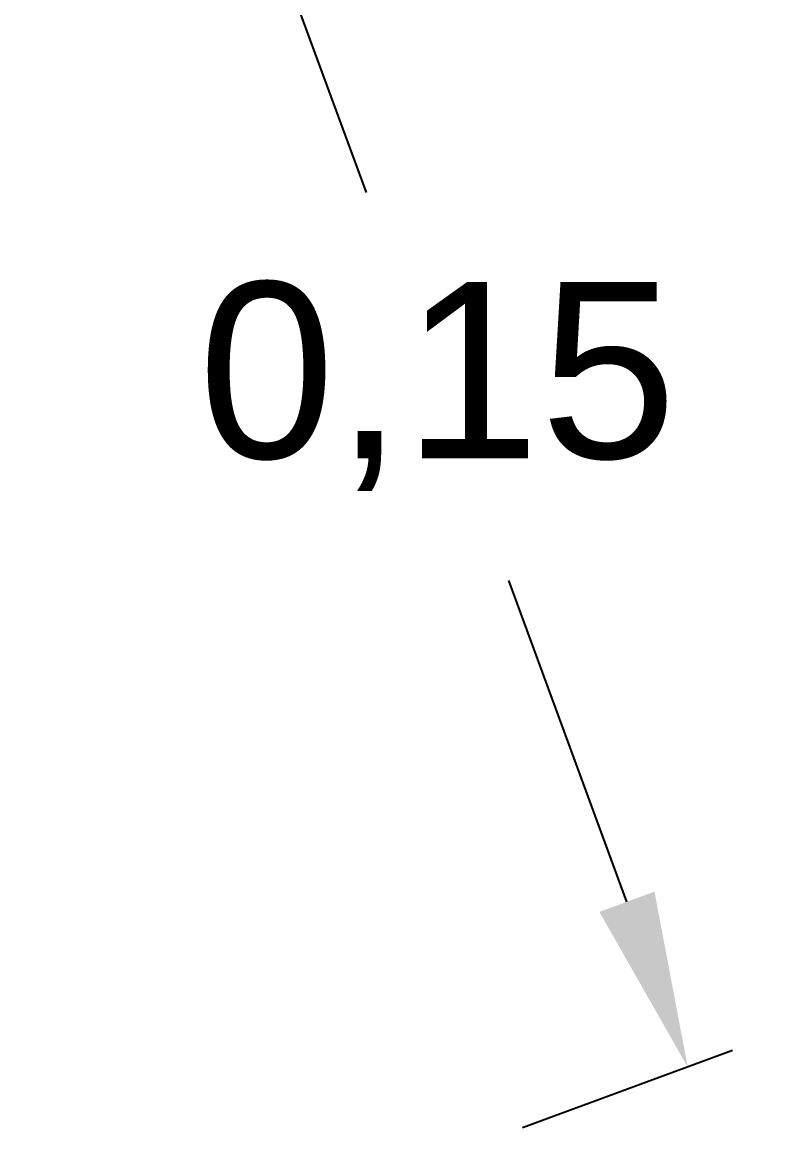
# Model space of a CAD drawing. Header units: inches. Extents: x -370 to 18, y -197 to 199.
# Drawn here: x -226.019 to -225.234, y -24.377 to -23.247 of the extents above; entities that cross this region are included whole.
import ezdxf

# ---------------------------------------------------------------- set-up
doc = ezdxf.new("R2010")
doc.units = ezdxf.units.IN
doc.header["$MEASUREMENT"] = 0
doc.header["$PDMODE"] = 34
doc.header["$PDSIZE"] = 0.2
doc.layers.add('TRAMAS', color=7, linetype='Continuous')
doc.styles.get("Standard").update_dxf_attribs({"font": 'arial.ttf'})
doc.dimstyles.get("Standard").update_dxf_attribs({"dimtxt": 0.18, "dimasz": 0.18, "dimexe": 0.18, "dimexo": 0.0625, "dimgap": 0.09, "dimtad": 0, "dimtih": 1, "dimtoh": 1, "dimdec": 4, "dimzin": 0, "dimdsep": 46, "dimtxsty": 'Standard', "dimcen": 0.09, "dimadec": 0, "dimazin": 0, "dimtfac": 1, "dimtdec": 4, "dimtofl": 0, "dimtmove": 0, "dimatfit": 3, "dimfxl": 1, "dimtolj": 1, "dimtzin": 0, "dimarcsym": 0})

# ---------------------------------------------------------------- blocks, each defined once
blk = doc.blocks.new('*D584')
at = {"color": 0, "lineweight": -2, "transparency": 16777216}
for p, q in [((14.7274, 7.92), (14.5127, 7.841)), ((14.7438, 7.7342), (14.8645, 7.4058)), ((15.131, 6.6811), (15.0103, 7.0094)), ((15.239, 6.529), (15.0242, 6.45))]:
    blk.add_line(p, q, dxfattribs=at)
at = {"color": 0, "transparency": 16777216}
for points in [[(14.7719, 7.7445), (14.7156, 7.7238), (14.6816, 7.9031)], [(15.1592, 6.6914), (15.1029, 6.6707), (15.1932, 6.5121)]]:
    blk.add_solid(points, dxfattribs=at)
at = {"layer": 'DEFPOINTS', "color": 0, "transparency": 16777216}
for p in [(14.7861, 7.9415), (15.2976, 6.5505), (15.1932, 6.5121)]:
    blk.add_point(p, dxfattribs=at)
at = {"color": 0, "transparency": 16777216, "insert": (14.9374, 7.2076), "char_height": 0.18, "attachment_point": 5}
blk.add_mtext('\\A1;0,15', dxfattribs=at)
blk = doc.blocks.new('A$C19EF2EDB')
dim = blk.add_aligned_dim(p1=(14.78611, 7.94153), p2=(15.29765, 6.55054), distance=-0.11132, text='0,15', dimstyle='Standard', override={"dimdec": 4, "dimtdec": 4, "dimtmove": 0})
dim.commit()
dim.dimension.update_dxf_attribs({"geometry": '*D584', "text_midpoint": (14.9374, 7.20762)})

msp = doc.modelspace()

# ---------------------------------------------------------------- block references
at = {"layer": 'TRAMAS'}
msp.add_blockref('A$C19EF2EDB', (-240.53178, -30.82661), dxfattribs=at)

doc.saveas('drawing.dxf')
